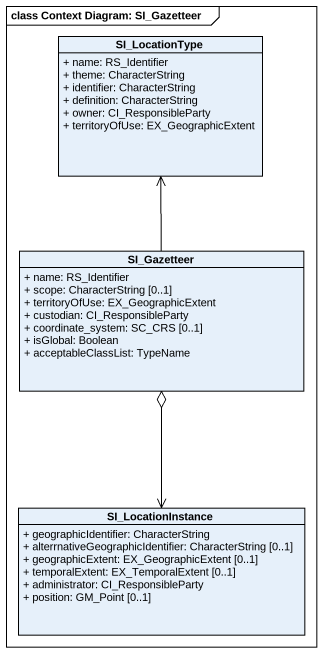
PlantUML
@startuml
mainframe class Context Diagram: SI_Gazetteer
hide circle
hide empty members
skinparam classAttributeIconSize 0
class SI_LocationType {
  + name: RS_Identifier
  + theme: CharacterString
  + identifier: CharacterString
  + definition: CharacterString
  + owner: CI_ResponsibleParty
  + territoryOfUse: EX_GeographicExtent
}
class SI_Gazetteer {
  + name: RS_Identifier
  + scope: CharacterString [0..1]
  + territoryOfUse: EX_GeographicExtent
  + custodian: CI_ResponsibleParty
  + coordinate_system: SC_CRS [0..1]
  + isGlobal: Boolean
  + acceptableClassList: TypeName
}
class SI_LocationInstance {
  + geographicIdentifier: CharacterString
  + alterrnativeGeographicIdentifier: CharacterString [0..1]
  + geographicExtent: EX_GeographicExtent [0..1]
  + temporalExtent: EX_TemporalExtent [0..1]
  + administrator: CI_ResponsibleParty
  + position: GM_Point [0..1]
}
SI_Gazetteer -up-> SI_LocationType
SI_LocationInstance <-up-o SI_Gazetteer
@enduml
